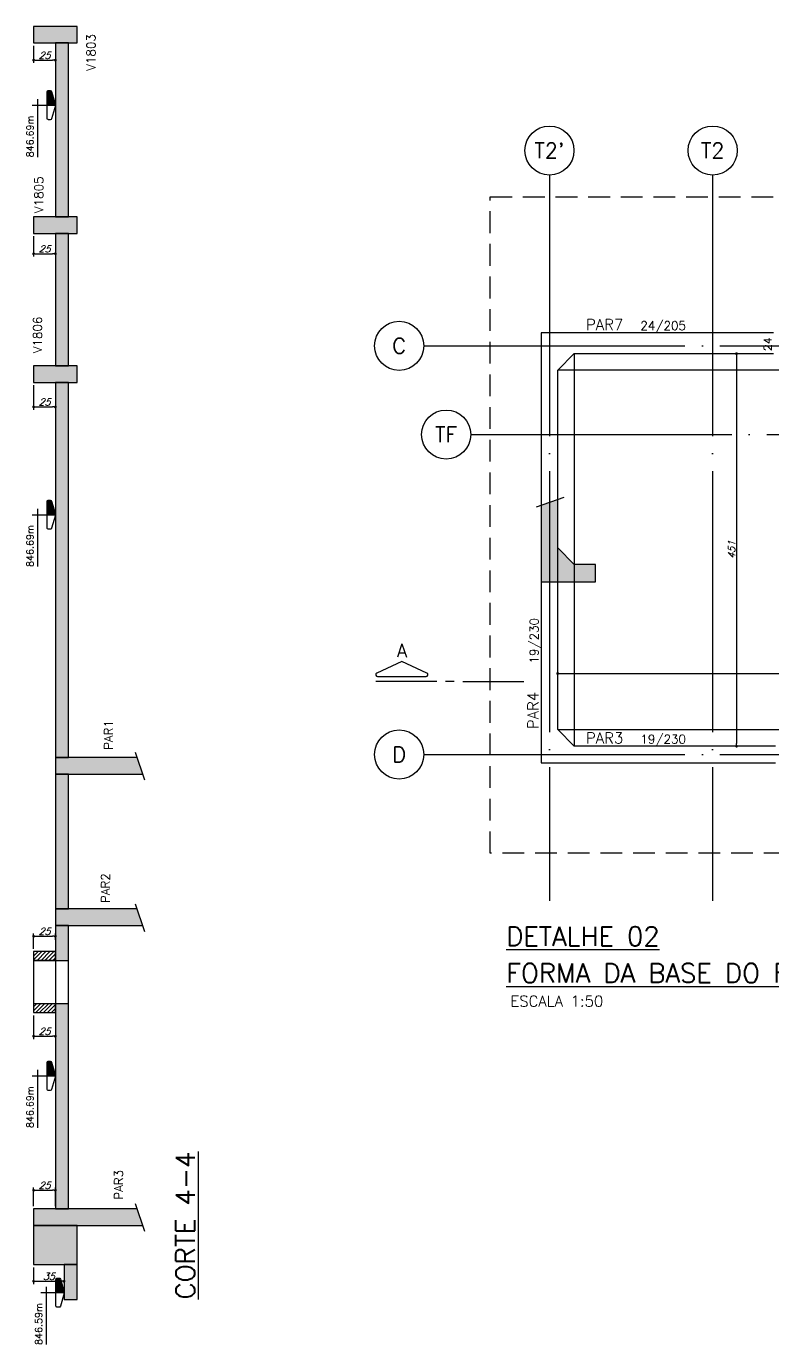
# Model space of a CAD drawing. Header units: millimetres. Extents: x -2404 to 6316, y -1750 to 2455.
# Drawn here: x 3143 to 4000, y -631 to 884 of the extents above; entities that cross this region are included whole.
import ezdxf
from ezdxf.enums import TextEntityAlignment as Align

# ---------------------------------------------------------------- set-up
doc = ezdxf.new("R2010")
doc.units = ezdxf.units.MM
doc.header["$LTSCALE"] = 50
doc.linetypes.add('DASHED', pattern=[0.75, 0.5, -0.25])
doc.linetypes.add('EIXO', pattern=[6.8, 6, -0.4, 0, -0.4])
for name, color, linetype in [('AR-TEXTO_REGUA 120_1-200', 4, 'Continuous'), ('F-AUX', 2, 'Continuous'), ('F-AUX-RED', 1, 'Continuous'), ('F-CORTE', 4, 'Continuous'), ('F-CORTE-INDICAÇÃO', 4, 'Continuous'), ('F-COTAS', 106, 'Continuous'), ('F-EIXO', 12, 'EIXO'), ('F-PILARES-DIM', 172, 'Continuous'), ('F-SOLIDO', 71, 'Continuous'), ('F-SOLIDO-CORTE', 71, 'Continuous'), ('F-TEXTO', 6, 'Continuous'), ('F-TEXTO-YELLOW', 2, 'Continuous'), ('F-VIGAS', 3, 'Continuous'), ('F-VIGAS-DIM', 2, 'Continuous'), ('F-VIGAS-NOME', 4, 'Continuous')]:
    doc.layers.add(name, color=color, linetype=linetype)
doc.styles.add('CP-TEXT-INCL', font='romans.shx', dxfattribs={"oblique": 20})
doc.styles.add('MCP', font='romans.shx')
doc.styles.add('REGUA-120-esc1_200', font='simplex.shx', dxfattribs={"height": 0.6})
doc.styles.add('ROMANS', font='romans.shx')
doc.dimstyles.new('CP-COTAS-50', dxfattribs={"dimscale": 0.64, "dimtxt": 12.5, "dimasz": 5, "dimexe": 5, "dimexo": 5, "dimgap": 2.5, "dimtad": 1, "dimdec": 1, "dimdsep": 46, "dimtxsty": 'CP-TEXT-INCL', "dimblk1": 'DOT', "dimblk2": 'DOT', "dimsah": 1, "dimcen": 9, "dimclrd": 256, "dimclre": 256, "dimclrt": 256, "dimadec": 0, "dimazin": 0, "dimtfac": 1, "dimtdec": 1, "dimtmove": 2, "dimatfit": 3, "dimldrblk": 'DOT', "dimfxl": 0, "dimtolj": 1, "dimarcsym": 0})

# ---------------------------------------------------------------- blocks, each defined once
blk = doc.blocks.new('*U39')
at = {"layer": 'F-EIXO'}
blk.add_line((0, 0), (1709.4, 0), dxfattribs=at)
at = {"layer": 'F-EIXO', "color": 2, "linetype": 'Continuous'}
blk.add_circle((-28.2, 0), 28.2, dxfattribs=at)
at = {"layer": 'F-TEXTO', "style": 'ROMANS'}
blk.add_attdef('EIXO', text='', height=17.5, dxfattribs=at).set_placement((-28.2, 0), align=Align.MIDDLE_CENTER)
blk = doc.blocks.new('*U24')
at = {"layer": 'F-EIXO'}
blk.add_line((0, 0), (1655.5, 0), dxfattribs=at)
at = {"layer": 'F-EIXO', "color": 2, "linetype": 'Continuous'}
blk.add_circle((-28.2, 0), 28.2, dxfattribs=at)
at = {"layer": 'F-TEXTO', "style": 'ROMANS'}
blk.add_attdef('EIXO', text='', height=17.5, dxfattribs=at).set_placement((-28.2, 0), align=Align.MIDDLE_CENTER)
blk = doc.blocks.new('*U37')
at = {"layer": 'F-EIXO'}
blk.add_line((0, 0), (0, -833.8), dxfattribs=at)
at = {"layer": 'F-EIXO', "color": 2, "linetype": 'Continuous'}
blk.add_circle((0, 28.2), 28.2, dxfattribs=at)
at = {"layer": 'F-TEXTO', "style": 'ROMANS'}
blk.add_attdef('EIXO', text='', height=17.5, rotation=360, dxfattribs=at).set_placement((0, 28.2), align=Align.MIDDLE_CENTER)
blk = doc.blocks.new('*U8')
at = {"layer": 'F-CORTE-INDICAÇÃO'}
for p, q in [((70, 0), (0, 0)), ((80, 0), (90, 0)), ((100, 0), (170, 0))]:
    blk.add_line(p, q, dxfattribs=at)
blk.add_lwpolyline([(112, 6, -0.802585), (111.2, 9.8), (140, 23.3), (168.8, 9.8, -0.802585), (168, 6)], format="xyb", close=True, dxfattribs=at)
at = {"layer": 'F-CORTE-INDICAÇÃO', "style": 'ROMANS'}
blk.add_attdef('CORTE', text='', height=15, dxfattribs=at).set_placement((140, 35.8), align=Align.MIDDLE_CENTER)
at = {"layer": 'F-CORTE-INDICAÇÃO', "color": 2, "style": 'ROMANS'}
blk.add_attdef('FOLHA', text='', height=12, dxfattribs=at).set_placement((140, -10), align=Align.MIDDLE_CENTER)
blk = doc.blocks.new('_DOT')
at = {"color": 0, "linetype": 'ByBlock'}
blk.add_line((-0.5, 0), (-1, 0), dxfattribs=at)
at = {"color": 0, "linetype": 'ByBlock', "const_width": 0.5}
blk.add_lwpolyline([(-0.25, 0, 1), (0.25, 0, 1)], format="xyb", close=True, dxfattribs=at)
blk = doc.blocks.new('*D31')
at = {"layer": 'DEFPOINTS', "color": 0, "transparency": 16777216}
for p in [(3753.5, 140.1), (4438, 140.1), (4438, 140.1)]:
    blk.add_point(p, dxfattribs=at)
at = {"layer": 'F-COTAS', "lineweight": -2, "transparency": 16777216}
blk.add_line((3756.7, 140.1), (4434.8, 140.1), dxfattribs=at)
at = {"layer": 'F-COTAS', "lineweight": -2, "transparency": 16777216, "xscale": 3.2, "yscale": 3.2, "zscale": 3.2, "rotation": 180}
blk.add_blockref('_DOT', (3753.5, 140.1), dxfattribs=at)
at = {"layer": 'F-COTAS', "lineweight": -2, "transparency": 16777216, "xscale": 3.2, "yscale": 3.2, "zscale": 3.2}
blk.add_blockref('_DOT', (4438, 140.1), dxfattribs=at)
at = {"layer": 'F-COTAS', "transparency": 16777216, "insert": (4095.8, 145.7), "char_height": 8, "attachment_point": 5, "style": 'CP-TEXT-INCL'}
blk.add_mtext('\\A1;684.5', dxfattribs=at)
blk = doc.blocks.new('*D33')
at = {"layer": 'DEFPOINTS', "color": 0, "transparency": 16777216}
for p in [(3958.9, 507.5), (3958.9, 56.5), (3958.9, 56.5)]:
    blk.add_point(p, dxfattribs=at)
at = {"layer": 'F-COTAS', "lineweight": -2, "transparency": 16777216}
blk.add_line((3958.9, 504.3), (3958.9, 59.7), dxfattribs=at)
at = {"layer": 'F-COTAS', "lineweight": -2, "transparency": 16777216, "xscale": 3.2, "yscale": 3.2, "zscale": 3.2}
for p, rotation in [((3958.9, 507.5), 90), ((3958.9, 56.5), 270)]:
    blk.add_blockref('_DOT', p, dxfattribs=dict(at, rotation=rotation))
at = {"layer": 'F-COTAS', "transparency": 16777216, "insert": (3953.3, 282), "char_height": 8, "attachment_point": 5, "rotation": 90, "style": 'CP-TEXT-INCL'}
blk.add_mtext('\\A1;451', dxfattribs=at)
blk = doc.blocks.new('*D117')
at = {"layer": 'DEFPOINTS', "color": 0, "transparency": 16777216}
for p in [(3151.6, -539), (3186.6, -539), (3186.6, -558.2)]:
    blk.add_point(p, dxfattribs=at)
at = {"layer": 'F-COTAS', "lineweight": -2, "transparency": 16777216}
for p, q in [((3151.6, -542.2), (3151.6, -561.4)), ((3186.6, -542.2), (3186.6, -561.4)), ((3154.8, -558.2), (3183.4, -558.2))]:
    blk.add_line(p, q, dxfattribs=at)
at = {"layer": 'F-COTAS', "lineweight": -2, "transparency": 16777216, "xscale": 3.2, "yscale": 3.2, "zscale": 3.2, "rotation": 180}
blk.add_blockref('_DOT', (3151.6, -558.2), dxfattribs=at)
at = {"layer": 'F-COTAS', "lineweight": -2, "transparency": 16777216, "xscale": 3.2, "yscale": 3.2, "zscale": 3.2}
blk.add_blockref('_DOT', (3186.6, -558.2), dxfattribs=at)
at = {"layer": 'F-COTAS', "transparency": 16777216, "insert": (3169.1, -552.6), "char_height": 8, "attachment_point": 5, "style": 'CP-TEXT-INCL'}
blk.add_mtext('\\A1;35', dxfattribs=at)
blk = doc.blocks.new('*D118')
at = {"layer": 'DEFPOINTS', "color": 0, "transparency": 16777216}
for p in [(3176.6, -453.7), (3151.6, -475), (3176.6, -475)]:
    blk.add_point(p, dxfattribs=at)
at = {"layer": 'F-COTAS', "lineweight": -2, "transparency": 16777216}
for p, q in [((3151.6, -471.8), (3151.6, -450.5)), ((3154.8, -453.7), (3173.4, -453.7)), ((3176.6, -471.8), (3176.6, -450.5))]:
    blk.add_line(p, q, dxfattribs=at)
at = {"layer": 'F-COTAS', "lineweight": -2, "transparency": 16777216, "xscale": 3.2, "yscale": 3.2, "zscale": 3.2, "rotation": 180}
blk.add_blockref('_DOT', (3151.6, -453.7), dxfattribs=at)
at = {"layer": 'F-COTAS', "lineweight": -2, "transparency": 16777216, "xscale": 3.2, "yscale": 3.2, "zscale": 3.2}
blk.add_blockref('_DOT', (3176.6, -453.7), dxfattribs=at)
at = {"layer": 'F-COTAS', "transparency": 16777216, "insert": (3164.1, -448.1), "char_height": 8, "attachment_point": 5, "style": 'CP-TEXT-INCL'}
blk.add_mtext('\\A1;25', dxfattribs=at)
blk = doc.blocks.new('*D119')
at = {"layer": 'DEFPOINTS', "color": 0, "transparency": 16777216}
for p in [(3151.6, -249.5), (3176.6, -261.6), (3176.6, -276.7)]:
    blk.add_point(p, dxfattribs=at)
at = {"layer": 'F-COTAS', "lineweight": -2, "transparency": 16777216}
for p, q in [((3151.6, -252.7), (3151.6, -279.9)), ((3176.6, -264.8), (3176.6, -279.9)), ((3154.8, -276.7), (3173.4, -276.7))]:
    blk.add_line(p, q, dxfattribs=at)
at = {"layer": 'F-COTAS', "lineweight": -2, "transparency": 16777216, "xscale": 3.2, "yscale": 3.2, "zscale": 3.2, "rotation": 180}
blk.add_blockref('_DOT', (3151.6, -276.7), dxfattribs=at)
at = {"layer": 'F-COTAS', "lineweight": -2, "transparency": 16777216, "xscale": 3.2, "yscale": 3.2, "zscale": 3.2}
blk.add_blockref('_DOT', (3176.6, -276.7), dxfattribs=at)
at = {"layer": 'F-COTAS', "transparency": 16777216, "insert": (3164.1, -271.1), "char_height": 8, "attachment_point": 5, "style": 'CP-TEXT-INCL'}
blk.add_mtext('\\A1;25', dxfattribs=at)
blk = doc.blocks.new('*D120')
at = {"layer": 'DEFPOINTS', "color": 0, "transparency": 16777216}
for p in [(3176.6, -161.9), (3151.6, -179.5), (3176.6, -169.1)]:
    blk.add_point(p, dxfattribs=at)
at = {"layer": 'F-COTAS', "lineweight": -2, "transparency": 16777216}
for p, q in [((3151.6, -176.3), (3151.6, -158.7)), ((3154.8, -161.9), (3173.4, -161.9)), ((3176.6, -165.9), (3176.6, -158.7))]:
    blk.add_line(p, q, dxfattribs=at)
at = {"layer": 'F-COTAS', "lineweight": -2, "transparency": 16777216, "xscale": 3.2, "yscale": 3.2, "zscale": 3.2, "rotation": 180}
blk.add_blockref('_DOT', (3151.6, -161.9), dxfattribs=at)
at = {"layer": 'F-COTAS', "lineweight": -2, "transparency": 16777216, "xscale": 3.2, "yscale": 3.2, "zscale": 3.2}
blk.add_blockref('_DOT', (3176.6, -161.9), dxfattribs=at)
at = {"layer": 'F-COTAS', "transparency": 16777216, "insert": (3164.1, -156.3), "char_height": 8, "attachment_point": 5, "style": 'CP-TEXT-INCL'}
blk.add_mtext('\\A1;25', dxfattribs=at)
blk = doc.blocks.new('*D121')
at = {"layer": 'DEFPOINTS', "color": 0, "transparency": 16777216}
for p in [(3151.6, 474.5), (3176.6, 467.5), (3176.6, 446.3)]:
    blk.add_point(p, dxfattribs=at)
at = {"layer": 'F-COTAS', "lineweight": -2, "transparency": 16777216}
for p, q in [((3151.6, 471.3), (3151.6, 443.1)), ((3176.6, 464.3), (3176.6, 443.1)), ((3154.8, 446.3), (3173.4, 446.3))]:
    blk.add_line(p, q, dxfattribs=at)
at = {"layer": 'F-COTAS', "lineweight": -2, "transparency": 16777216, "xscale": 3.2, "yscale": 3.2, "zscale": 3.2, "rotation": 180}
blk.add_blockref('_DOT', (3151.6, 446.3), dxfattribs=at)
at = {"layer": 'F-COTAS', "lineweight": -2, "transparency": 16777216, "xscale": 3.2, "yscale": 3.2, "zscale": 3.2}
blk.add_blockref('_DOT', (3176.6, 446.3), dxfattribs=at)
at = {"layer": 'F-COTAS', "transparency": 16777216, "insert": (3164.1, 451.9), "char_height": 8, "attachment_point": 5, "style": 'CP-TEXT-INCL'}
blk.add_mtext('\\A1;25', dxfattribs=at)
blk = doc.blocks.new('*D122')
at = {"layer": 'DEFPOINTS', "color": 0, "transparency": 16777216}
for p in [(3151.6, 645.5), (3176.6, 641.8), (3176.6, 622.3)]:
    blk.add_point(p, dxfattribs=at)
at = {"layer": 'F-COTAS', "lineweight": -2, "transparency": 16777216}
for p, q in [((3151.6, 642.3), (3151.6, 619.1)), ((3176.6, 638.6), (3176.6, 619.1)), ((3154.8, 622.3), (3173.4, 622.3))]:
    blk.add_line(p, q, dxfattribs=at)
at = {"layer": 'F-COTAS', "lineweight": -2, "transparency": 16777216, "xscale": 3.2, "yscale": 3.2, "zscale": 3.2, "rotation": 180}
blk.add_blockref('_DOT', (3151.6, 622.3), dxfattribs=at)
at = {"layer": 'F-COTAS', "lineweight": -2, "transparency": 16777216, "xscale": 3.2, "yscale": 3.2, "zscale": 3.2}
blk.add_blockref('_DOT', (3176.6, 622.3), dxfattribs=at)
at = {"layer": 'F-COTAS', "transparency": 16777216, "insert": (3164.1, 627.9), "char_height": 8, "attachment_point": 5, "style": 'CP-TEXT-INCL'}
blk.add_mtext('\\A1;25', dxfattribs=at)
blk = doc.blocks.new('*D123')
at = {"layer": 'DEFPOINTS', "color": 0, "transparency": 16777216}
for p in [(3151.6, 864.5), (3176.6, 864.5), (3176.6, 844.7)]:
    blk.add_point(p, dxfattribs=at)
at = {"layer": 'F-COTAS', "lineweight": -2, "transparency": 16777216}
for p, q in [((3151.6, 861.3), (3151.6, 841.5)), ((3176.6, 861.3), (3176.6, 841.5)), ((3154.8, 844.7), (3173.4, 844.7))]:
    blk.add_line(p, q, dxfattribs=at)
at = {"layer": 'F-COTAS', "lineweight": -2, "transparency": 16777216, "xscale": 3.2, "yscale": 3.2, "zscale": 3.2, "rotation": 180}
blk.add_blockref('_DOT', (3151.6, 844.7), dxfattribs=at)
at = {"layer": 'F-COTAS', "lineweight": -2, "transparency": 16777216, "xscale": 3.2, "yscale": 3.2, "zscale": 3.2}
blk.add_blockref('_DOT', (3176.6, 844.7), dxfattribs=at)
at = {"layer": 'F-COTAS', "transparency": 16777216, "insert": (3164.1, 850.3), "char_height": 8, "attachment_point": 5, "style": 'CP-TEXT-INCL'}
blk.add_mtext('\\A1;25', dxfattribs=at)
blk = doc.blocks.new('Nível - Vista')
at = {"layer": 'F-SOLIDO'}
blk.add_hatch(color=256, dxfattribs=at).paths.add_polyline_path([(0, 0.238), (-0.38, 0.238, 0.414214), (-0.42, 0.198), (-0.42, 0.148, 0.331206), (-0.391, 0.11), (-0.011, 0.002, 0.072993), (0, 0)])
at = {"layer": 'F-AUX', "color": 2}
for p, q in [((-0.168, 0.521), (1.493, 0.521)), ((0, 0.67), (0, 0))]:
    blk.add_line(p, q, dxfattribs=at)
blk.add_lwpolyline([(-0.011, 0.002, 0.146769), (0.011, 0.002), (0.391, 0.11, 0.331206), (0.42, 0.148), (0.42, 0.198, 0.414214), (0.38, 0.238), (-0.38, 0.238, 0.414214), (-0.42, 0.198), (-0.42, 0.148, 0.331206), (-0.391, 0.11), (-0.011, 0.002, 0.146769), (0.011, 0.002)], format="xyb", dxfattribs=at)
at = {"layer": 'F-TEXTO', "color": 3, "style": 'MCP'}
blk.add_attdef('NÍVEL', (0.19, 0.636), '', height=0.25, dxfattribs=at)

msp = doc.modelspace()

# ---------------------------------------------------------------- hatches: boundary and pattern name
at = {"layer": 'F-AUX-RED'}
h = msp.add_hatch(dxfattribs=at)
h.set_pattern_fill('ANSI31', color=256)
h.paths.add_polyline_path([(3176.634, -179.5), (3165.813, -179.5), (3151.634, -179.5), (3151.634, -186.306), (3151.634, -189.5), (3159.619, -189.5), (3176.634, -189.5), (3176.634, -186.306)])
h = msp.add_hatch(dxfattribs=at)
h.set_pattern_fill('ANSI31', color=256)
h.paths.add_polyline_path([(3176.634, -239.5), (3168.649, -239.5), (3151.634, -239.5), (3151.634, -246.306), (3151.634, -249.5), (3158.288, -249.5), (3176.634, -249.5), (3176.634, -246.306)])
at = {"layer": 'F-SOLIDO-CORTE', "linetype": 'Continuous'}
for points in [[(3151.634, 865.793), (3151.634, 864.5), (3156.072, 864.5), (3159.474, 864.5), (3201.634, 864.5), (3201.634, 866.187), (3201.634, 867.479), (3201.634, 883.5), (3197.195, 883.5), (3193.793, 883.5), (3151.634, 883.5), (3151.634, 867.479)], [(3176.634, 678.108), (3176.634, 664.5), (3177.965, 664.5), (3178.986, 664.5), (3191.634, 664.5), (3191.634, 682.254), (3191.634, 695.862), (3191.634, 864.5), (3190.302, 864.5), (3189.281, 864.5), (3176.634, 864.5), (3176.634, 695.862)], [(3151.634, 646.793), (3151.634, 645.5), (3156.072, 645.5), (3159.474, 645.5), (3201.634, 645.5), (3201.634, 647.187), (3201.634, 648.479), (3201.634, 664.5), (3197.195, 664.5), (3193.793, 664.5), (3151.634, 664.5), (3151.634, 648.479)], [(3177.965, 493.5), (3183.041, 493.5), (3191.634, 493.5), (3191.634, 621.665), (3191.634, 635.158), (3191.634, 645.5), (3190.302, 645.5), (3189.281, 645.5), (3176.634, 645.5), (3176.634, 632.007), (3176.634, 621.665), (3176.634, 493.5)], [(3151.634, 480.929), (3151.634, 474.5), (3156.072, 474.5), (3172.992, 474.5), (3201.634, 474.5), (3201.634, 476.187), (3201.634, 482.616), (3201.634, 493.5), (3197.195, 493.5), (3180.276, 493.5), (3151.634, 493.5), (3151.634, 482.616)], [(3176.634, 117.013), (3176.634, 73.46), (3176.634, 43.5), (3180.018, 43.5), (3182.345, 43.5), (3191.634, 43.5), (3191.634, 81.76), (3191.634, 117.013), (3191.634, 227.605), (3191.634, 474.5), (3190.302, 474.5), (3185.226, 474.5), (3176.634, 474.5), (3176.634, 227.605)], [(3176.634, 11.816), (3176.634, -130.5), (3177.335, -130.5), (3177.861, -130.5), (3191.634, -130.5), (3191.634, 11.816), (3191.634, 20.087), (3191.634, 24.5), (3188.25, 24.5), (3186.444, 24.5), (3176.634, 24.5), (3176.634, 17.248)], [(3176.634, -189.6), (3181.414, -189.6), (3191.634, -189.6), (3191.634, -188.653), (3191.634, -173.072), (3191.634, -149.5), (3190.932, -149.5), (3190.406, -149.5), (3176.634, -149.5), (3176.634, -188.653)], [(3176.634, -475), (3178.085, -475), (3179.077, -475), (3191.634, -475), (3191.634, -251.217), (3191.634, -239.4), (3186.854, -239.4), (3176.634, -239.4), (3176.634, -251.217), (3176.634, -343.769)], [(3151.634, -527.918), (3151.634, -528.647), (3151.634, -539), (3154.129, -539), (3179.645, -539), (3201.634, -539), (3201.634, -528.647), (3201.634, -527.918), (3201.634, -526.626), (3201.634, -520), (3201.634, -498.796), (3201.634, -496.28), (3201.634, -494), (3196.795, -494), (3192.411, -494), (3151.634, -494), (3151.634, -496.516), (3151.634, -498.796), (3151.634, -520), (3151.634, -520.948)], [(3186.634, -561.409), (3186.634, -564.554), (3186.634, -567.05), (3186.634, -567.531), (3186.634, -569.146), (3186.634, -579), (3187.382, -579), (3197.997, -579), (3201.634, -579), (3201.634, -569.146), (3201.634, -567.531), (3201.634, -567.05), (3201.634, -564.554), (3201.634, -561.409), (3201.634, -559.413), (3201.634, -539), (3200.885, -539), (3193.23, -539), (3186.634, -539), (3186.634, -540.996)]]:
    msp.add_hatch(color=256, dxfattribs=at).paths.add_polyline_path(points, flags=16)
at = {"layer": 'F-SOLIDO-CORTE'}
h = msp.add_hatch(color=256, dxfattribs=at)
h.dxf.hatch_style = 1
h.paths.add_polyline_path([(3753.5, 284.295), (3753.5, 339.999), (3734.5, 333.497), (3734.5, 245.295), (3796.85, 245.295), (3796.85, 265.295), (3772.5, 265.295)])
at = {"layer": 'F-SOLIDO-CORTE', "linetype": 'Continuous'}
for points in [[(3277.042, 24.5), (3270.54, 43.5), (3245.306, 43.5), (3176.634, 43.5), (3176.634, 31.074), (3176.634, 26.787), (3176.634, 24.5), (3200.321, 24.5)], [(3277.042, -149.5), (3270.54, -130.5), (3176.634, -130.5), (3176.634, -131.389), (3176.634, -132.055), (3176.634, -149.5), (3181.546, -149.5)], [(3277.042, -494), (3270.54, -475), (3260.461, -475), (3151.634, -475), (3151.634, -490.905), (3151.634, -492.744), (3151.634, -494), (3164.214, -494)]]:
    msp.add_hatch(color=256, dxfattribs=at).paths.add_polyline_path(points)

# ---------------------------------------------------------------- linework, layer by layer
at = {"color": 1, "linetype": 'DASHED'}
msp.add_lwpolyline([(5252.616, -66.463), (3676.1, -66.463), (3676.1, 687.556), (5252.616, 687.556)], close=True, dxfattribs=at)
at = {"layer": 'F-AUX'}
for p, q in [((3772.5, 507.506), (3772.5, 56.506)), ((4288, 488.506), (3753.5, 488.506)), ((3753.5, 75.506), (4438, 75.506))]:
    msp.add_line(p, q, dxfattribs=at)
at = {"layer": 'F-CORTE', "linetype": 'Continuous'}
for p, q in [((3193.793, 883.5), (3151.634, 883.5)), ((3151.634, 883.5), (3151.634, 865.793)), ((3197.195, 883.5), (3193.793, 883.5)), ((3201.634, 883.5), (3197.195, 883.5)), ((3201.634, 867.479), (3201.634, 883.5)), ((3151.634, 865.793), (3151.634, 864.5)), ((3151.634, 864.5), (3156.072, 864.5)), ((3156.072, 864.5), (3159.474, 864.5)), ((3159.474, 864.5), (3176.634, 864.5)), ((3176.634, 864.5), (3176.634, 678.108)), ((3191.634, 695.862), (3191.634, 864.5)), ((3191.634, 864.5), (3201.634, 864.5)), ((3201.634, 866.187), (3201.634, 867.479)), ((3201.634, 864.5), (3201.634, 866.187)), ((3191.634, 682.254), (3191.634, 695.862)), ((3191.634, 664.5), (3191.634, 682.254)), ((3176.634, 678.108), (3176.634, 664.5)), ((3176.634, 664.5), (3151.634, 664.5)), ((3151.634, 664.5), (3151.634, 646.793)), ((3193.793, 664.5), (3191.634, 664.5)), ((3197.195, 664.5), (3193.793, 664.5)), ((3201.634, 664.5), (3197.195, 664.5)), ((3201.634, 648.479), (3201.634, 664.5)), ((3151.634, 646.793), (3151.634, 645.5)), ((3151.634, 645.5), (3156.072, 645.5)), ((3156.072, 645.5), (3159.474, 645.5)), ((3159.474, 645.5), (3176.634, 645.5)), ((3176.634, 645.5), (3176.634, 632.007)), ((3191.634, 635.158), (3191.634, 645.5)), ((3191.634, 645.5), (3201.634, 645.5)), ((3201.634, 647.187), (3201.634, 648.479)), ((3201.634, 645.5), (3201.634, 647.187)), ((3176.634, 632.007), (3176.634, 621.665)), ((3176.634, 621.665), (3176.634, 493.5)), ((3191.634, 621.665), (3191.634, 635.158)), ((3191.634, 493.5), (3191.634, 621.665)), ((3176.634, 493.5), (3151.634, 493.5)), ((3151.634, 493.5), (3151.634, 480.929)), ((3197.195, 493.5), (3191.634, 493.5)), ((3201.634, 493.5), (3197.195, 493.5)), ((3201.634, 482.616), (3201.634, 493.5)), ((3151.634, 480.929), (3151.634, 474.5)), ((3151.634, 474.5), (3156.072, 474.5)), ((3156.072, 474.5), (3172.992, 474.5)), ((3172.992, 474.5), (3176.634, 474.5)), ((3176.634, 474.5), (3176.634, 117.013)), ((3191.634, 227.605), (3191.634, 474.5)), ((3191.634, 474.5), (3201.634, 474.5)), ((3201.634, 476.187), (3201.634, 482.616)), ((3201.634, 474.5), (3201.634, 476.187)), ((3191.634, 117.013), (3191.634, 227.605)), ((3176.634, 117.013), (3176.634, 43.5)), ((3191.634, 81.76), (3191.634, 117.013)), ((3191.634, 43.5), (3191.634, 81.76)), ((3176.634, 43.5), (3176.634, 26.787)), ((3245.306, 43.5), (3191.634, 43.5)), ((3257.946, 43.5), (3245.306, 43.5)), ((3270.54, 43.5), (3257.946, 43.5)), ((3176.634, 26.787), (3176.634, 24.5)), ((3176.634, 24.5), (3176.634, 11.816)), ((3191.634, 20.087), (3191.634, 24.5)), ((3191.634, 24.5), (3200.321, 24.5)), ((3191.634, 11.816), (3191.634, 20.087)), ((3200.321, 24.5), (3212.961, 24.5)), ((3212.961, 24.5), (3277.042, 24.5)), ((3176.634, 11.816), (3176.634, -130.5)), ((3191.634, -130.5), (3191.634, 11.816)), ((3176.634, -130.5), (3176.634, -131.389)), ((3176.634, -131.389), (3176.634, -132.055)), ((3176.634, -132.055), (3176.634, -149.5)), ((3270.54, -130.5), (3191.634, -130.5)), ((3176.634, -149.5), (3176.634, -179.5)), ((3191.634, -173.072), (3191.634, -149.5)), ((3191.634, -149.5), (3277.042, -149.5)), ((3165.813, -179.5), (3151.634, -179.5)), ((3151.634, -179.5), (3151.634, -186.306)), ((3176.634, -179.5), (3165.813, -179.5)), ((3191.634, -188.653), (3191.634, -173.072)), ((3151.634, -186.306), (3151.634, -189.5)), ((3151.634, -189.5), (3159.619, -189.5)), ((3176.634, -189.502), (3151.634, -189.502)), ((3159.619, -189.5), (3176.634, -189.502)), ((3176.634, -189.502), (3176.634, -189.6)), ((3176.634, -189.6), (3191.634, -189.6)), ((3191.634, -189.6), (3191.634, -188.653)), ((3168.649, -239.5), (3151.634, -239.5)), ((3151.634, -239.5), (3151.634, -246.306)), ((3176.634, -239.5), (3168.649, -239.5)), ((3186.854, -239.4), (3176.634, -239.4)), ((3176.634, -239.4), (3176.634, -239.5)), ((3191.634, -239.4), (3186.854, -239.4)), ((3191.634, -251.217), (3191.634, -239.4)), ((3151.634, -246.306), (3151.634, -249.5)), ((3151.634, -249.5), (3158.288, -249.5)), ((3158.288, -249.5), (3176.634, -249.5)), ((3176.634, -249.5), (3176.634, -475)), ((3191.634, -475), (3191.634, -251.217)), ((3176.634, -475), (3151.634, -475)), ((3151.634, -475), (3151.634, -492.744)), ((3260.461, -475), (3191.634, -475)), ((3269.053, -475), (3260.461, -475)), ((3270.54, -475), (3269.053, -475)), ((3151.634, -492.744), (3151.634, -494)), ((3151.634, -494), (3151.634, -527.918)), ((3201.634, -496.28), (3201.634, -494)), ((3201.634, -494), (3277.042, -494)), ((3201.634, -498.796), (3201.634, -496.28)), ((3201.634, -520), (3201.634, -498.796)), ((3151.634, -527.918), (3151.634, -539)), ((3201.634, -526.626), (3201.634, -520)), ((3201.634, -527.918), (3201.634, -526.626)), ((3201.634, -528.647), (3201.634, -527.918)), ((3201.634, -539), (3201.634, -528.647)), ((3151.634, -539), (3154.129, -539)), ((3154.129, -539), (3179.645, -539)), ((3179.645, -539), (3186.634, -539)), ((3186.634, -539), (3186.634, -561.409)), ((3201.634, -559.413), (3201.634, -539)), ((3201.634, -561.409), (3201.634, -559.413)), ((3186.634, -561.409), (3186.634, -579)), ((3201.634, -564.554), (3201.634, -561.409)), ((3201.634, -567.05), (3201.634, -564.554)), ((3201.634, -567.531), (3201.634, -567.05)), ((3201.634, -569.146), (3201.634, -567.531)), ((3201.634, -579), (3201.634, -569.146)), ((3186.634, -579), (3187.382, -579)), ((3187.382, -579), (3197.997, -579)), ((3197.997, -579), (3201.634, -579))]:
    msp.add_line(p, q, dxfattribs=at)
at = {"layer": 'F-CORTE', "color": 1, "linetype": 'Continuous'}
for p, q in [((3729.004, 331.617), (3760.788, 342.493)), ((3279.495, 17.331), (3268.619, 49.114)), ((3279.495, -156.669), (3268.619, -124.886)), ((3279.495, -501.169), (3268.619, -469.386))]:
    msp.add_line(p, q, dxfattribs=at)
at = {"layer": 'F-CORTE', "color": 2, "linetype": 'Continuous'}
for p, q in [((3151.634, -189.502), (3151.634, -236.5)), ((3176.634, -189.6), (3176.634, -236.5)), ((3191.634, -239.4), (3191.634, -189.6)), ((3151.634, -236.5), (3151.634, -239.5)), ((3176.634, -236.5), (3176.634, -239.4))]:
    msp.add_line(p, q, dxfattribs=at)
at = {"layer": 'F-CORTE', "linetype": 'Continuous'}
for points in [[(3734.5, 333.497), (3734.5, 245.295), (3796.85, 245.295)], [(3796.85, 265.295), (3772.5, 265.295), (3753.5, 284.295), (3753.5, 339.999)]]:
    msp.add_lwpolyline(points, dxfattribs=at)
at = {"layer": 'F-SOLIDO-CORTE'}
for points in [[(3151.634, 865.793), (3151.634, 864.5), (3156.072, 864.5), (3159.474, 864.5), (3201.634, 864.5), (3201.634, 866.187), (3201.634, 867.479), (3201.634, 883.5), (3197.195, 883.5), (3193.793, 883.5), (3151.634, 883.5), (3151.634, 867.479), (3151.634, 865.793)], [(3176.634, 678.108), (3176.634, 664.5), (3177.965, 664.5), (3178.986, 664.5), (3191.634, 664.5), (3191.634, 682.254), (3191.634, 695.862), (3191.634, 864.5), (3190.302, 864.5), (3189.281, 864.5), (3176.634, 864.5), (3176.634, 695.862), (3176.634, 678.108)], [(3151.634, 646.793), (3151.634, 645.5), (3156.072, 645.5), (3159.474, 645.5), (3201.634, 645.5), (3201.634, 647.187), (3201.634, 648.479), (3201.634, 664.5), (3197.195, 664.5), (3193.793, 664.5), (3151.634, 664.5), (3151.634, 648.479), (3151.634, 646.793)], [(3177.965, 493.5), (3183.041, 493.5), (3191.634, 493.5), (3191.634, 621.665), (3191.634, 635.158), (3191.634, 645.5), (3190.302, 645.5), (3189.281, 645.5), (3176.634, 645.5), (3176.634, 632.007), (3176.634, 621.665), (3176.634, 493.5), (3177.965, 493.5)], [(3151.634, 480.929), (3151.634, 474.5), (3156.072, 474.5), (3172.992, 474.5), (3201.634, 474.5), (3201.634, 476.187), (3201.634, 482.616), (3201.634, 493.5), (3197.195, 493.5), (3180.276, 493.5), (3151.634, 493.5), (3151.634, 482.616), (3151.634, 480.929)], [(3176.634, 117.013), (3176.634, 73.46), (3176.634, 43.5), (3180.018, 43.5), (3182.345, 43.5), (3191.634, 43.5), (3191.634, 81.76), (3191.634, 117.013), (3191.634, 227.605), (3191.634, 474.5), (3190.302, 474.5), (3185.226, 474.5), (3176.634, 474.5), (3176.634, 227.605), (3176.634, 117.013)], [(3734.5, 333.497), (3734.5, 245.295), (3796.85, 245.295), (3796.85, 265.295), (3772.5, 265.295), (3753.5, 284.295), (3753.5, 339.999)], [(3270.54, 43.5), (3257.946, 43.5), (3245.306, 43.5), (3176.634, 43.5), (3176.634, 31.074), (3176.634, 26.787)], [(3176.634, 26.787), (3176.634, 24.5), (3200.321, 24.5), (3212.961, 24.5), (3277.042, 24.5)], [(3176.634, 11.816), (3176.634, -130.5), (3177.335, -130.5), (3177.861, -130.5), (3191.634, -130.5), (3191.634, 11.816), (3191.634, 20.087), (3191.634, 24.5), (3188.25, 24.5), (3186.444, 24.5), (3176.634, 24.5), (3176.634, 17.248), (3176.634, 11.816)], [(3270.54, -130.5), (3176.634, -130.5), (3176.634, -131.389), (3176.634, -132.055), (3176.634, -149.5), (3181.546, -149.5)], [(3176.634, -189.6), (3181.414, -189.6), (3191.634, -189.6), (3191.634, -188.653), (3191.634, -173.072), (3191.634, -149.5), (3190.932, -149.5), (3190.406, -149.5), (3176.634, -149.5), (3176.634, -188.653), (3176.634, -189.6)], [(3181.546, -149.5), (3185.226, -149.5), (3277.042, -149.5)], [(3165.813, -179.5), (3151.634, -179.5), (3151.634, -186.306), (3151.634, -189.5), (3159.619, -189.5), (3176.634, -189.5), (3176.634, -186.306), (3176.634, -179.5), (3165.813, -179.5)], [(3168.649, -239.5), (3151.634, -239.5), (3151.634, -246.306), (3151.634, -249.5), (3158.288, -249.5), (3176.634, -249.5), (3176.634, -246.306), (3176.634, -239.5), (3168.649, -239.5)], [(3176.634, -475), (3178.085, -475), (3179.077, -475), (3191.634, -475), (3191.634, -251.217), (3191.634, -239.4), (3186.853, -239.4), (3176.634, -239.4), (3176.634, -251.217), (3176.634, -343.769), (3176.634, -475)], [(3270.54, -475), (3269.053, -475), (3260.461, -475), (3151.634, -475), (3151.634, -490.905), (3151.634, -492.744)], [(3151.634, -492.744), (3151.634, -494), (3164.214, -494), (3172.807, -494), (3277.042, -494)], [(3151.634, -527.918), (3151.634, -528.647), (3151.634, -539), (3154.129, -539), (3179.645, -539), (3201.634, -539), (3201.634, -528.647), (3201.634, -527.918), (3201.634, -526.626), (3201.634, -520), (3201.634, -498.796), (3201.634, -496.28), (3201.634, -494), (3196.795, -494), (3192.411, -494), (3151.634, -494), (3151.634, -496.516), (3151.634, -498.796), (3151.634, -520), (3151.634, -520.948), (3151.634, -527.918)], [(3186.634, -561.409), (3186.634, -564.555), (3186.634, -567.05), (3186.634, -567.531), (3186.634, -569.146), (3186.634, -579), (3187.382, -579), (3197.997, -579), (3201.634, -579), (3201.634, -569.146), (3201.634, -567.531), (3201.634, -567.05), (3201.634, -564.555), (3201.634, -561.409), (3201.634, -559.413), (3201.634, -539), (3200.885, -539), (3193.23, -539), (3186.634, -539), (3186.634, -540.996), (3186.634, -561.409)]]:
    msp.add_lwpolyline(points, dxfattribs=at)
at = {"layer": 'F-VIGAS'}
for p, q in [((3753.5, 488.506), (3772.5, 507.506)), ((3772.5, 56.506), (3753.5, 75.506))]:
    msp.add_line(p, q, dxfattribs=at)
for points in [[(4001.5, 531.506), (3734.5, 531.506), (3734.5, 37.506), (4003.5, 37.506)], [(3772.5, 507.506), (4001.5, 507.506)], [(3753.5, 75.506), (3753.5, 488.506)], [(4003.5, 56.506), (3772.5, 56.506)]]:
    msp.add_lwpolyline(points, dxfattribs=at)

# ---------------------------------------------------------------- block references
ref = msp.add_blockref('Nível - Vista', (3176.701, 792.995), dxfattribs=dict(xscale=-40, yscale=40, zscale=40, rotation=90))
ref.add_attrib('NÍVEL', '846.69m', (3151.271, 733.013), dxfattribs={"layer": 'F-TEXTO', "color": 3, "height": 8, "rotation": 90, "style": 'MCP'})
ref = msp.add_blockref('Nível - Vista', (3176.701, 322.489), dxfattribs=dict(xscale=-40, yscale=40, zscale=40, rotation=90))
ref.add_attrib('NÍVEL', '846.69m', (3151.271, 262.507), dxfattribs={"layer": 'F-TEXTO', "color": 3, "height": 8, "rotation": 90, "style": 'MCP'})
ref = msp.add_blockref('Nível - Vista', (3176.701, -322.195), dxfattribs=dict(xscale=-40, yscale=40, zscale=40, rotation=90))
ref.add_attrib('NÍVEL', '846.69m', (3151.271, -382.177), dxfattribs={"layer": 'F-TEXTO', "color": 3, "height": 8, "rotation": 90, "style": 'MCP'})
ref = msp.add_blockref('Nível - Vista', (3186.701, -571.304), dxfattribs=dict(xscale=-40, yscale=40, zscale=40, rotation=90))
ref.add_attrib('NÍVEL', '846.59m', (3161.271, -631.286), dxfattribs={"layer": 'F-TEXTO', "color": 3, "height": 8, "rotation": 90, "style": 'MCP'})
at = {"layer": 'F-CORTE-INDICAÇÃO', "linetype": 'Continuous'}
ref = msp.add_blockref('*U8', (3714.533, 130.675), dxfattribs=dict(at, xscale=-1))
ref.add_attrib('CORTE', 'A', dxfattribs={"height": 15, "style": 'ROMANS'}).set_placement((3574.533, 166.438), align=Align.MIDDLE_CENTER)
at = {"layer": 'F-EIXO', "linetype": 'Continuous'}
for name, p, values in [('*U37', (3744, 712.631), {'EIXO': "T2'"}), ('*U37', (3931.5, 712.631), {'EIXO': 'T2'}), ('*U39', (3599.689, 516.506), {'EIXO': 'C'}), ('*U24', (3653.582, 414.506), {'EIXO': 'TF'}), ('*U39', (3599.689, 47.006), {'EIXO': 'D'})]:
    msp.add_blockref(name, p, dxfattribs=at).add_auto_attribs(values)

# ---------------------------------------------------------------- texts
at = {"layer": 'AR-TEXTO_REGUA 120_1-200', "color": 2, "style": 'REGUA-120-esc1_200'}
msp.add_text('ESCALA 1:50', height=12.5, dxfattribs=at).set_placement((3699.21, -242.681))
at = {"layer": 'F-CORTE', "color": 6, "linetype": 'Continuous', "style": 'MCP'}
msp.add_text('%%UCORTE 4-4', height=21.875, rotation=90, dxfattribs=at).set_placement((3336.634, -579))
at = {"layer": 'F-PILARES-DIM', "linetype": 'Continuous', "style": 'MCP'}
msp.add_text('24', height=9, rotation=90, dxfattribs=at).set_placement((3999.25, 510.506))
at = {"layer": 'F-TEXTO', "style": 'ROMANS'}
for s, p in [('%%UDETALHE 02', (3694.37, -172.754)), ('%%UFORMA DA BASE DO RESERVATÓRIO - NÍVEL 844.34m', (3694.37, -215.069))]:
    msp.add_text(s, height=21.875, dxfattribs=at).set_placement(p)
at = {"layer": 'F-TEXTO-YELLOW', "style": 'MCP'}
for s, p in [('V1803', (3222.52, 832.544)), ('V1805', (3162.627, 669.037)), ('V1806', (3161.085, 508.008)), ('PAR1', (3242.543, 52.224)), ('PAR2', (3239.079, -123.796)), ('PAR3', (3254.246, -464.597))]:
    msp.add_text(s, height=10, rotation=90, dxfattribs=at).set_placement(p)
at = {"layer": 'F-VIGAS-DIM', "linetype": 'Continuous', "style": 'MCP'}
for s, p in [('24/205', (3848.5, 534.631)), ('19/230', (3848.5, 59.631))]:
    msp.add_text(s, height=10, dxfattribs=at).set_placement(p)
msp.add_text('19/230', height=10, rotation=90, dxfattribs=at).set_placement((3731.375, 151.506))
at = {"layer": 'F-VIGAS-NOME', "linetype": 'Continuous', "style": 'MCP'}
for s, p in [('PAR7', (3786, 534.631)), ('PAR3', (3786, 59.631))]:
    msp.add_text(s, height=12.5, dxfattribs=at).set_placement(p)
msp.add_text('PAR4', height=12.5, rotation=90, dxfattribs=at).set_placement((3731.375, 76.073))

# ---------------------------------------------------------------- dimensions: what is measured, and where the dimension line sits
at = {"layer": 'F-COTAS'}
for base, p1, p2, picture, middle in [((3176.634, 844.749), (3151.634, 864.5), (3176.634, 864.5), '*D123', (3164.134, 850.349)), ((3176.634, 622.314), (3151.634, 645.5), (3176.634, 641.821), '*D122', (3164.134, 627.914)), ((3176.634, 446.33), (3151.634, 474.5), (3176.634, 467.536), '*D121', (3164.134, 451.93)), ((4438, 140.137), (3753.5, 140.137), (4438, 140.137), '*D31', (4095.75, 145.737)), ((3176.634, -161.851), (3151.634, -179.5), (3176.634, -169.076), '*D120', (3164.134, -156.251)), ((3176.634, -276.722), (3151.634, -249.5), (3176.634, -261.575), '*D119', (3164.134, -271.122)), ((3176.634, -453.731), (3151.634, -475), (3176.634, -475), '*D118', (3164.134, -448.131)), ((3186.634, -558.246), (3151.634, -539), (3186.634, -539), '*D117', (3169.134, -552.646))]:
    dim = msp.add_linear_dim(base=base, p1=p1, p2=p2, dimstyle='CP-COTAS-50', dxfattribs=at)
    dim.commit()
    dim.dimension.update_dxf_attribs({"geometry": picture, "text_midpoint": middle})
dim = msp.add_linear_dim(base=(3958.927, 56.506), p1=(3958.927, 507.506), p2=(3958.927, 56.506), angle=90, dimstyle='CP-COTAS-50', dxfattribs=at)
dim.commit()
dim.dimension.update_dxf_attribs({"geometry": '*D33', "text_midpoint": (3953.327, 282.006)})

doc.saveas('drawing.dxf')
